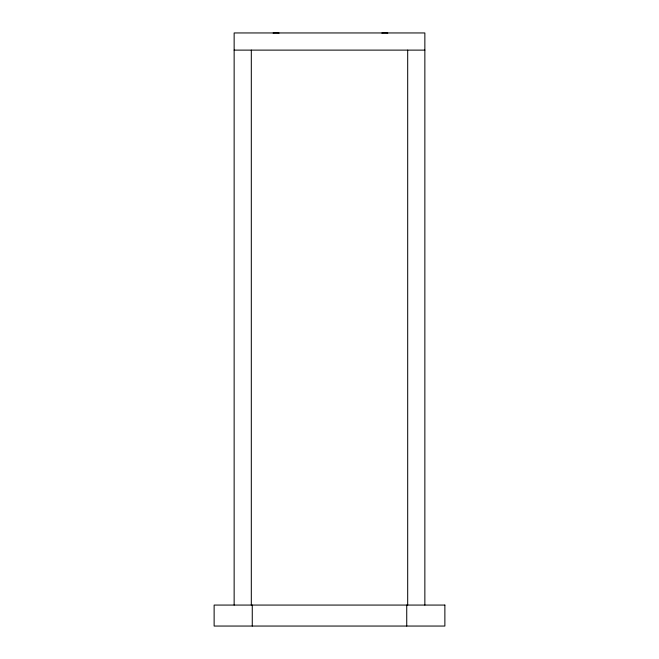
<?xml version="1.0" encoding="UTF-8"?>
<svg xmlns="http://www.w3.org/2000/svg" width="659" height="659" viewBox="0 0 659 659"><rect width="100%" height="100%" fill="white"/><g stroke="black" fill="none" stroke-linecap="round" stroke-linejoin="round"><path stroke-width="0.99" d="M234.143 50.117L424.857 50.117M424.857 605.069L424.857 32.95L234.143 32.95L234.143 605.069M407.69 50.117L407.69 605.069M406.735 605.069L406.735 626.05M252.265 605.069L252.265 626.05M251.31 50.117L251.31 605.069M381.825 33.065A38.14 38.14 0 0 1 387.789 33.065M273.106 33.065A38.14 38.14 0 0 1 279.07 33.065M444.874 605.069L214.126 605.069L214.126 626.05L444.874 626.05L444.874 605.069"/></g></svg>
